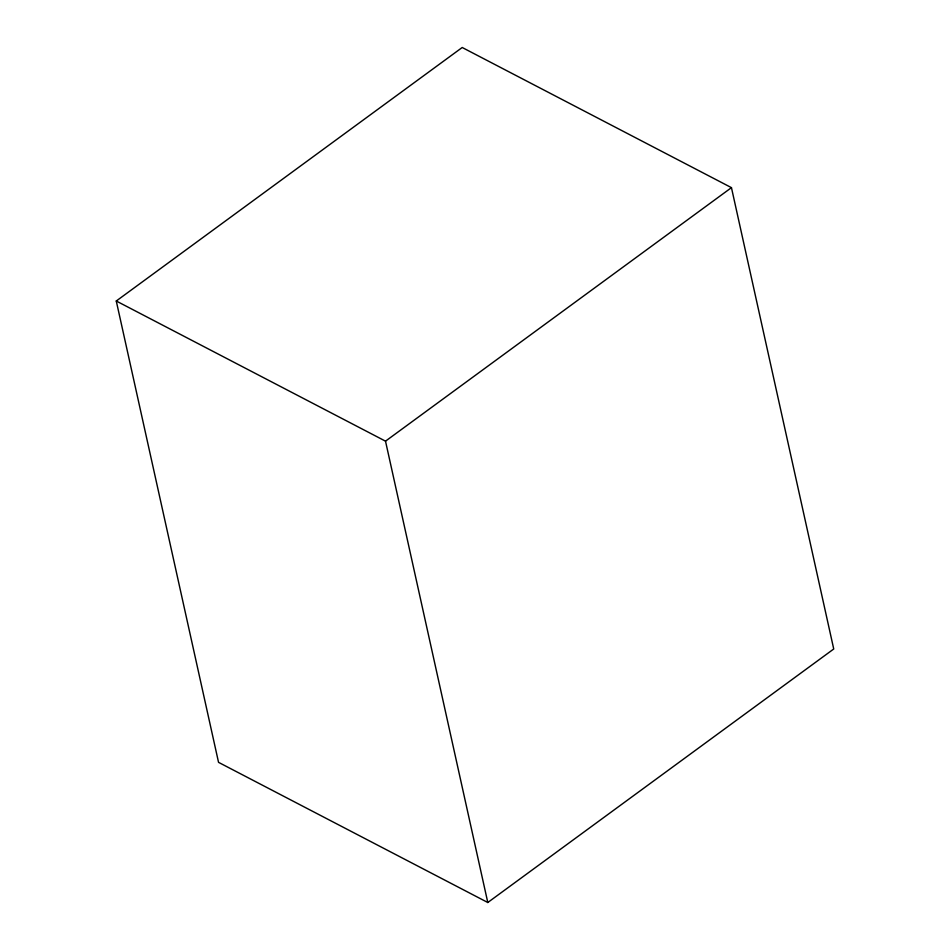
<?xml version="1.0" encoding="UTF-8"?>
<svg xmlns="http://www.w3.org/2000/svg" width="950" height="950" viewBox="0 0 950 950"><rect width="100%" height="100%" fill="white"/><g stroke="black" fill="none" stroke-linecap="round" stroke-linejoin="round"><path stroke-width="1.43" d="M116.268 301.007L462.211 47.5L731.453 187.649L833.732 648.992L487.789 902.5L218.547 762.351L116.268 301.007L385.51 441.156L487.789 902.5M385.51 441.156L731.453 187.649"/></g></svg>
